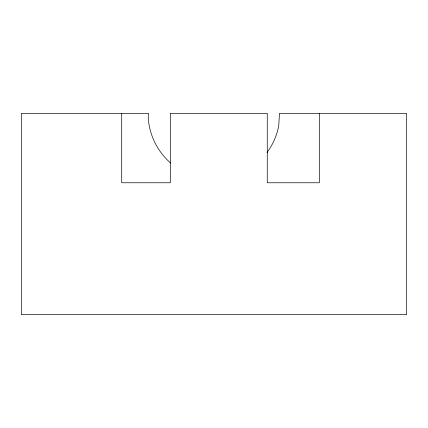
<?xml version="1.0" encoding="UTF-8"?>
<svg xmlns="http://www.w3.org/2000/svg" width="428" height="428" viewBox="0 0 428 428"><rect width="100%" height="100%" fill="white"/><g stroke="black" fill="none" stroke-linecap="round" stroke-linejoin="round"><path stroke-width="0.64" d="M319.32 113.361L319.32 182.767L267.27 182.767L267.27 113.361L170.301 113.361L170.301 182.767L121.718 182.767L121.718 113.361M267.077 152.48A65.933 65.933 0 0 0 278.724 125.934L279.495 113.361L406.6 113.361L406.6 314.639L21.4 314.639L21.4 113.361L148.505 113.361L148.227 117.973A65.933 65.933 0 0 0 170.751 163.132"/></g></svg>
